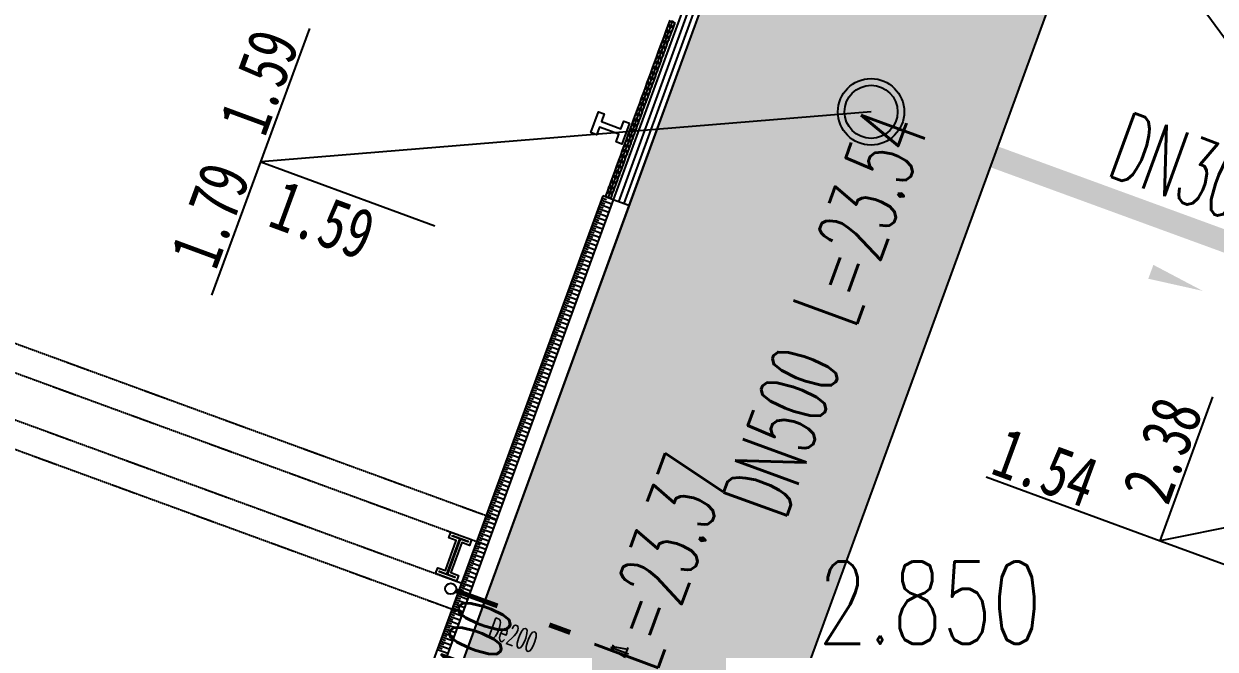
# Model space of a CAD drawing. Extents: x -111898 to 889894, y -2 to 1194865.
# Drawn here: x 691615 to 713164, y 877197 to 888502 of the extents above; entities that cross this region are included whole.
import ezdxf

# ---------------------------------------------------------------- set-up
doc = ezdxf.new("R2010")
doc.units = 0
doc.header["$LTSCALE"] = 10
doc.header["$MEASUREMENT"] = 0
doc.linetypes.add('10平面$0$DASH', pattern=[0.35, 0.25, -0.1])
doc.layers.get('Defpoints').update_dxf_attribs({"color": 210})
for name, color, linetype in [('0-WALL', 252, 'Continuous'), ('1-单体雨水', 131, 'Continuous'), ('10平面$0$99平面图例外参$0$A-HATCH-2', 251, 'Continuous'), ('10平面$0$A-HRAIL', 173, 'Continuous'), ('10平面$0$A-LIN-V', 9, 'Continuous'), ('CURTWALL', 252, 'Continuous'), ('DIM_污水', 2, 'Continuous'), ('DIM_雨水', 4, 'Continuous'), ('Gps-ZF雨水', 4, 'TG_Y'), ('TEXT_污水', 2, 'Continuous'), ('TEXT_给水', 3, 'Continuous'), ('TEXT_雨水', 4, 'Continuous'), ('VPIPE-雨水', 4, 'Continuous'), ('WALL', 252, 'Continuous'), ('WELL_污水', 2, 'Continuous'), ('污水标高', 2, 'Continuous'), ('虹吸管道配件', 7, 'Continuous'), ('雨水标高', 4, 'Continuous')]:
    doc.layers.add(name, color=color, linetype=linetype)
for name, color, linetype, lineweight in [('GPS-ZF污水', 2, 'TG_W', 60), ('GPS-ZF消防', 1, 'TG_X', 60), ('GPS-ZF给水', 3, 'TG_J', 60)]:
    doc.layers.add(name, color=color, linetype=linetype, lineweight=lineweight)
doc.styles.add('-宋体', font='', dxfattribs={"width": 0.75})
doc.styles.add('_TWT_PIPEDN', font='SIMPLEX', dxfattribs={"width": 0.6, "height": 3, "bigfont": 'HZTXT'})
doc.styles.add('A-STANDARD', font='SIMPLEX', dxfattribs={"bigfont": 'GBCBIG'})
doc.styles.add('TG_LINETYPE', font='SIMPLEX', dxfattribs={"width": 0.8, "height": 3.5, "bigfont": 'HZTXT'})
doc.styles.get('-宋体').set_extended_font_data('SimSun')
doc.linetypes.add('TG_J', pattern='A,2,-0.3,["J",TG_LINETYPE,S=0.1,R=0,X=-0.23,Y=-0.15],0', length=2.3)
doc.linetypes.add('TG_W', pattern='A,2,-0.3,["W",TG_LINETYPE,S=0.1,R=0,X=-0.23,Y=-0.15],0', length=2.3)
doc.linetypes.add('TG_WX', pattern='A,3,-0.6,["WX",TG_LINETYPE,S=0.1,R=0,X=-0.52,Y=-0.15],0', length=3.6)
doc.linetypes.add('TG_X', pattern='A,5,-0.3,["X",TG_LINETYPE,S=0.1,R=0,X=-0.23,Y=-0.15],0', length=5.3)
doc.linetypes.add('TG_Y', pattern='A,2,-0.3,["Y",TG_LINETYPE,S=0.1,R=0,X=-0.25,Y=-0.15],0', length=2.3)

# ---------------------------------------------------------------- blocks, each defined once
blk = doc.blocks.new('A$C5F4A4BCE')
at = {"layer": '虹吸管道配件'}
for p, q in [((307, 347), (30, 146)), ((333, 321), (54, 43)), ((359, 295), (158, 18)), ((388, 266), (278, 376)), ((333, 321), (360, 348)), ((177, 0), (0, 176))]:
    blk.add_line(p, q, dxfattribs=at)
blk = doc.blocks.new('10平面$0$99平面图例外参$0$$LinePat$填挖边坡')
at = {"color": 0}
for p, q in [((0, 0), (0, -1500)), ((300, 0), (300, -600))]:
    blk.add_line(p, q, dxfattribs=at)
at = {"layer": 'Defpoints', "color": 0}
blk.add_point((600, 0), dxfattribs=at)
blk = doc.blocks.new('10平面$0$99平面图例外参$0$$LinePat$圆环')
for points in [[(0, 150), (300, 150)], [(0, 0), (300, 0)], [(0, -150), (300, -150)]]:
    blk.add_lwpolyline(points)
at = {"color": 0}
blk.add_circle((150, 0), 150, dxfattribs=at)
blk = doc.blocks.new('$TWTSYS$00000376')
for radius in [0.5, 0.4]:
    blk.add_circle((0, 0, 0), radius)

msp = doc.modelspace()

# ---------------------------------------------------------------- hatches: boundary and pattern name
at = {"layer": '0-WALL'}
h = msp.add_hatch(dxfattribs=at)
h.set_pattern_fill('草坪或沼泽', color=8, scale=400, angle=-0.200257)
h.set_pattern_definition([(359.79974, (-824318.4, 704905.5), (1605.5824, 1594.398), [240, -48, 64, -48, 240, -960]), (359.79974, (-824398.3, 704953.8), (1605.5824, 1594.398), [160, -120, 240, -120, 160, -800]), (359.79974, (-823836, 705591.9), (1605.5824, 1594.398), [200, -80, 200, -1120]), (359.79974, (-824634.9, 705914.7), (1605.5824, 1594.398), [80, -160, 80, -1280]), (89.79974, (-824474.9, 705914.1), (-1594.398, 1605.5824), [144, -1456]), (89.79974, (-823998.3, 704952.4), (-1594.398, 1605.5824), [160, -1440]), (89.79974, (-823596, 705591), (-1594.398, 1605.5824), [160, -1440]), (44.79974, (-823790.3, 704935.7), (5.5922, 1599.9902), [160, -2102.7417]), (134.79974, (-824206.3, 704937.2), (-1599.9902, 5.5922), [160, -2102.7417]), (63.23469, (-823838.3, 704943.9), (5.5922, 1599.99023), [160, -3417.7088]), (75.7635, (-823918.27, 704952.15), (5.59221, 1599.99023), [160, -6436.969]), (75.7635, (-823516.03, 705590.75), (5.59221, 1599.99023), [128, -6468.969]), (75.7635, (-824442.9, 705914), (5.59221, 1599.99023), [112, -6484.969]), (103.835987, (-824078.27, 704952.7), (5.59221, 1599.99023), [160, -6436.969]), (103.835987, (-823676.03, 705591.3), (5.59221, 1599.99023), [128, -6468.969]), (103.835987, (-824506.9, 705914.2), (5.59221, 1599.99023), [112, -6484.969]), (116.364795, (-824158.3, 704945), (5.5922, 1599.99023), [160, -3417.7069])])
edge = h.paths.add_edge_path()
edge.add_line((741503.08, 933538.38), (741712.87, 934018.57))
edge.add_line((741712.87, 934018.57), (745060.96, 941812.89))
edge.add_line((745060.96, 941812.89), (766890.86, 1001849.76))
edge.add_line((766890.86, 1001849.76), (760346.98, 1016169.02))
edge.add_line((760346.98, 1016169.02), (737579.78, 1026362.54))
edge.add_line((737579.78, 1026362.54), (720756.11, 1037729.77))
edge.add_line((720756.11, 1037729.77), (653654.65, 1067773.01))
edge.add_line((653654.65, 1067773.01), (467795.25, 820503.81))
edge.add_line((467795.25, 820503.81), (468143.58, 820404.89))
edge.add_line((468143.58, 820404.89), (647181.92, 1058601.18))
edge.add_line((647181.92, 1058601.18), (648464.56, 1058132.56))
edge.add_line((648464.56, 1058132.56), (650350.23, 1063296.8))
edge.add_line((650350.23, 1063296.8), (720796.15, 1037558.69))
edge.add_line((720796.15, 1037558.69), (718909.6, 1032395.07))
edge.add_line((718909.6, 1032395.07), (725484.49, 1029992.9))
edge.add_line((725484.49, 1029992.9), (726513.26, 1032808.65))
edge.add_line((726513.26, 1032808.65), (729331.07, 1031779.14))
edge.add_line((729331.07, 1031779.14), (728302.36, 1028963.46))
edge.add_line((728302.36, 1028963.46), (747084.56, 1022101.19))
edge.add_line((747084.56, 1022101.19), (755217.14, 1018452.95))
edge.add_arc((743028.5, 1006160.87), 17310.64, -14.619994, 45.242091, ccw=False)
edge.add_line((759778.64, 1001791.54), (760685.99, 1001458.08))
edge.add_line((760685.99, 1001458.08), (765094.65, 999847.31))
edge.add_line((765094.65, 999847.31), (740941.69, 933744.02))
edge.add_line((740941.69, 933744.02), (741503.08, 933538.38))
h = msp.add_hatch(dxfattribs=at)
h.set_pattern_fill('草坪或沼泽', color=8, scale=400, angle=-0.200257)
h.set_pattern_definition([(359.79974, (-824318.4, 704905.5), (1605.5824, 1594.398), [240, -48, 64, -48, 240, -960]), (359.79974, (-824398.3, 704953.8), (1605.5824, 1594.398), [160, -120, 240, -120, 160, -800]), (359.79974, (-823836, 705591.9), (1605.5824, 1594.398), [200, -80, 200, -1120]), (359.79974, (-824634.9, 705914.7), (1605.5824, 1594.398), [80, -160, 80, -1280]), (89.79974, (-824474.9, 705914.1), (-1594.398, 1605.5824), [144, -1456]), (89.79974, (-823998.3, 704952.4), (-1594.398, 1605.5824), [160, -1440]), (89.79974, (-823596, 705591), (-1594.398, 1605.5824), [160, -1440]), (44.79974, (-823790.3, 704935.7), (5.5922, 1599.9902), [160, -2102.7417]), (134.79974, (-824206.3, 704937.2), (-1599.9902, 5.5922), [160, -2102.7417]), (63.23469, (-823838.3, 704943.9), (5.5922, 1599.99023), [160, -3417.7088]), (75.7635, (-823918.27, 704952.15), (5.59221, 1599.99023), [160, -6436.969]), (75.7635, (-823516.03, 705590.75), (5.59221, 1599.99023), [128, -6468.969]), (75.7635, (-824442.9, 705914), (5.59221, 1599.99023), [112, -6484.969]), (103.835987, (-824078.27, 704952.7), (5.59221, 1599.99023), [160, -6436.969]), (103.835987, (-823676.03, 705591.3), (5.59221, 1599.99023), [128, -6468.969]), (103.835987, (-824506.9, 705914.2), (5.59221, 1599.99023), [112, -6484.969]), (116.364795, (-824158.3, 704945), (5.5922, 1599.99023), [160, -3417.7069])])
edge = h.paths.add_edge_path()
edge.add_arc((670925.45, 835932.04), 3000.73, 160.898838, 249.92431)
edge.add_line((669895.41, 833113.63), (677597, 830299.76))
edge.add_arc((681200.31, 840162.12), 10500, 249.929711, 339.929709)
edge.add_line((691062.67, 836558.8), (714638.64, 901086.81))
edge.add_arc((704776.28, 904690.13), 10500, -20.070291, 69.929711)
edge.add_line((708379.59, 914552.49), (700677.97, 917366.35))
edge.add_arc((699648.49, 914547.74), 3000.73, 69.935502, 158.96099)
edge.add_line((696847.8, 915625.01), (711688.3, 910202.89))
edge.add_line((711688.3, 910202.89), (682930.43, 831491.86))
edge.add_line((682930.43, 831491.86), (668089.93, 836913.99))

# ---------------------------------------------------------------- linework, layer by layer
msp.add_lwpolyline([(668089.93, 836913.99, 0.40924055), (669895.41, 833113.63), (677597, 830299.76, 0.41421355), (691062.67, 836558.8), (714638.64, 901086.81, 0.41421357), (708379.59, 914552.49), (700677.97, 917366.35, 0.40924063), (696847.8, 915625.01), (711688.3, 910202.89), (682930.43, 831491.86)], format="xyb", close=True, dxfattribs=at)
at = {"layer": '1-单体雨水', "const_width": 90}
for points in [[(700183.65, 877979.06), (699430.04, 878254.4)], [(701498.63, 877498.62), (701119.48, 877637.15)]]:
    msp.add_lwpolyline(points, dxfattribs=at)
at = {"layer": '10平面$0$A-LIN-V', "color": 8}
for p, q in [((702090.27, 885389.83), (696788.25, 870878.07)), ((702278.12, 885321.19), (702090.27, 885389.83))]:
    msp.add_line(p, q, dxfattribs=at)
at = {"layer": 'CURTWALL'}
for p, q in [((708764.09, 903073.44), (702278.12, 885321.19)), ((708858.02, 903039.12), (702372.05, 885286.88)), ((708951.94, 903004.81), (702465.98, 885252.56)), ((709045.87, 902970.49), (702559.91, 885218.24)), ((702559.91, 885218.24), (702278.12, 885321.19))]:
    msp.add_line(p, q, dxfattribs=at)
at = {"layer": 'DIM_污水'}
msp.add_lwpolyline([(710486.04, 884576.65, 0, 0, 0), (712939.11, 883674.08, 0, 266.67, 0), (712000.62, 884019.38, 0, 0, 0)], format="xyseb", dxfattribs=at)
at = {"layer": 'DIM_雨水'}
for points in [[(708262.35, 888302.75, 0, 0, 0), (709164.92, 890755.82, 0, 266.67, 0), (708819.61, 889817.33, 0, 0, 0)], [(706445.59, 879367.07, 0, 0, 0), (707493.07, 882214.01, 0, 266.67, 0), (707147.77, 881275.51, 0, 0, 0)]]:
    msp.add_lwpolyline(points, format="xyseb", dxfattribs=at)
at = {"layer": 'GPS-ZF污水', "ltscale": 0.1, "const_width": 400}
for points in [[(707143.64, 887475.87), (709939.66, 895218.34)], [(707369.71, 886754.56), (707565.9, 886682.87)], [(699038.61, 865558.7), (706731.63, 886348.83)], [(708880.87, 886202.39), (721401.18, 881627.54)]]:
    msp.add_lwpolyline(points, dxfattribs=at)
at = {"layer": 'GPS-ZF消防', "linetype": 'TG_WX', "ltscale": 0.1, "const_width": 400}
msp.add_lwpolyline([(692942.54, 853210.19), (708481.07, 895751.25)], dxfattribs=at)
at = {"layer": 'GPS-ZF给水', "ltscale": 0.1, "const_width": 400}
msp.add_lwpolyline([(696625.87, 866186.1), (732758.63, 965214.76)], dxfattribs=at)
at = {"layer": 'Gps-ZF雨水', "ltscale": 0.1, "const_width": 400}
msp.add_lwpolyline([(703164.87, 872597.34), (710832.35, 893583.44)], dxfattribs=at)
at = {"layer": 'VPIPE-雨水', "linetype": 'Continuous'}
msp.add_circle((699336.11, 878288.72), 100, dxfattribs=at)
at = {"layer": 'WALL', "color": 8, "linetype": '10平面$0$DASH'}
for p, q in [((573084.07, 925975.93), (700167.61, 879544.67)), ((572912.48, 925506.3), (699996.03, 879075.03)), ((572637.94, 924754.88), (699721.49, 878323.61)), ((572466.35, 924285.24), (699549.9, 877853.98))]:
    msp.add_line(p, q, dxfattribs=at)
at = {"layer": 'WALL', "color": 8}
for p, q in [((708764.09, 903073.44), (702278.12, 885321.19)), ((708858.02, 903039.12), (702372.05, 885286.88)), ((708951.94, 903004.81), (702465.98, 885252.56)), ((709045.87, 902970.49), (702559.91, 885218.24)), ((702278.12, 885321.19), (696976.11, 870809.44)), ((702559.91, 885218.24), (702278.12, 885321.19)), ((702559.91, 885218.24), (702278.12, 885321.19)), ((702559.91, 885218.24), (697257.89, 870706.48))]:
    msp.add_line(p, q, dxfattribs=at)
for points in [[(702570.71, 886704.81), (702433.44, 886329.1), (702328.24, 886367.54), (702378.35, 886504.67), (702025.18, 886633.7), (701975.08, 886496.57), (701869.88, 886535), (702007.15, 886910.71), (702112.35, 886872.28), (702062.24, 886735.14), (702415.41, 886606.11), (702465.51, 886743.25)], [(699338.54, 879315.25), (699714.25, 879177.98), (699675.81, 879072.79), (699538.68, 879122.89), (699341.01, 878581.87), (699478.14, 878531.76), (699439.71, 878426.57), (699064, 878563.84), (699102.43, 878669.03), (699239.57, 878618.93), (699437.23, 879159.95), (699300.1, 879210.05)], [(699368.34, 879251.13), (699650.12, 879148.18), (699646, 879136.91), (699508.87, 879187.01), (699276.89, 878552.06), (699414.02, 878501.96), (699409.9, 878490.69), (699128.12, 878593.64), (699132.24, 878604.91), (699269.37, 878554.81), (699501.36, 879189.76), (699364.22, 879239.86)]]:
    msp.add_lwpolyline(points, close=True, dxfattribs=at)
at = {"layer": '污水标高', "color": 2}
for p, q in [((695904.27, 886006.81), (696790.4, 888415.21)), ((706939.85, 886911.54), (695904.27, 886006.81)), ((695018.14, 883598.42), (695904.27, 886006.81)), ((695903.59, 886004.96), (699050.47, 884848.83)), ((712170.63, 879156.71), (713121.67, 881759.74)), ((721781.35, 881084.24, 0), (712169.95, 879154.85)), ((709021.51, 880311.55), (712168.39, 879155.42)), ((712169.95, 879154.85), (715316.83, 877998.72))]:
    msp.add_line(p, q, dxfattribs=at)
at = {"layer": '雨水标高'}
msp.add_line((710344.12, 892313.26), (713633.7, 887841.35), dxfattribs=at)

# ---------------------------------------------------------------- block references
at = {"layer": '10平面$0$99平面图例外参$0$A-HATCH-2', "color": 8, "xscale": 0.1334196891197501, "yscale": 0.1333333333333333, "zscale": 0.1333333333333333, "rotation": 69.92971143540689}
for p in [(702007.86, 885164.26), (702035.33, 885239.45), (702062.8, 885314.64), (701952.91, 885013.88), (701980.38, 885089.07), (701870.5, 884788.31), (701897.97, 884863.5), (701925.44, 884938.69), (701788.08, 884562.73), (701815.55, 884637.92), (701843.03, 884713.11), (701705.67, 884337.16), (701733.14, 884412.35), (701760.61, 884487.54), (701623.25, 884111.59), (701650.72, 884186.78), (701678.2, 884261.97), (701540.84, 883886.02), (701568.31, 883961.21), (701595.78, 884036.4), (701458.42, 883660.45), (701485.89, 883735.64), (701513.37, 883810.83), (701403.48, 883510.07), (701430.95, 883585.26), (701321.07, 883284.5), (701348.54, 883359.69), (701376.01, 883434.88), (701238.65, 883058.92), (701266.12, 883134.12), (701293.59, 883209.31), (701156.24, 882833.35), (701183.71, 882908.54), (701211.18, 882983.73), (701073.82, 882607.78), (701101.29, 882682.97), (701128.76, 882758.16), (700991.41, 882382.21), (701018.88, 882457.4), (701046.35, 882532.59), (700908.99, 882156.64), (700936.46, 882231.83), (700963.93, 882307.02), (700826.58, 881931.07), (700854.05, 882006.26), (700881.52, 882081.45), (700771.63, 881780.69), (700799.11, 881855.88), (700689.22, 881555.12), (700716.69, 881630.31), (700744.16, 881705.5), (700606.8, 881329.54), (700634.28, 881404.73), (700661.75, 881479.93), (700524.39, 881103.97), (700551.86, 881179.16), (700579.33, 881254.35), (700441.97, 880878.4), (700469.45, 880953.59), (700496.92, 881028.78), (700359.56, 880652.83), (700387.03, 880728.02), (700414.5, 880803.21), (700277.14, 880427.26), (700304.62, 880502.45), (700332.09, 880577.64), (700222.2, 880276.88), (700249.67, 880352.07), (700139.79, 880051.31), (700167.26, 880126.5), (700194.73, 880201.69), (700057.37, 879825.74), (700084.84, 879900.93), (700112.32, 879976.12), (699974.96, 879600.16), (700002.43, 879675.35), (700029.9, 879750.54), (699892.54, 879374.59), (699920.01, 879449.78), (699947.49, 879524.97), (699810.13, 879149.02), (699837.6, 879224.21), (699865.07, 879299.4), (699727.71, 878923.45), (699755.18, 878998.64), (699782.66, 879073.83), (699645.3, 878697.88), (699672.77, 878773.07), (699700.24, 878848.26), (699590.35, 878547.5), (699617.83, 878622.69), (699507.94, 878321.93), (699535.41, 878397.12), (699562.88, 878472.31), (699425.53, 878096.35), (699453, 878171.55), (699480.47, 878246.74), (699343.11, 877870.78), (699370.58, 877945.97), (699398.05, 878021.16), (699260.7, 877645.21), (699288.17, 877720.4), (699315.64, 877795.59), (699178.28, 877419.64), (699205.75, 877494.83), (699233.22, 877570.02), (699095.87, 877194.07), (699123.34, 877269.26), (699150.81, 877344.45)]:
    msp.add_blockref('10平面$0$99平面图例外参$0$$LinePat$填挖边坡', p, dxfattribs=at)
at = {"layer": '10平面$0$A-HRAIL', "xscale": 0.3333333333304609, "yscale": 0.3333333333304609, "zscale": 0.3333333333304609, "rotation": 69.9297114345931}
for p in [(703282.35, 888361.18), (703316.67, 888455.11), (703213.72, 888173.33), (703248.03, 888267.26), (703145.08, 887985.47), (703179.4, 888079.4), (703076.45, 887797.62), (703110.76, 887891.55), (702973.49, 887515.84), (703007.81, 887609.77), (703042.13, 887703.69), (702904.86, 887327.98), (702939.18, 887421.91), (702836.23, 887140.13), (702870.54, 887234.06), (702733.27, 886858.35), (702767.59, 886952.27), (702801.91, 887046.2), (702664.64, 886670.49), (702698.96, 886764.42), (702596, 886482.64), (702630.32, 886576.57), (702493.05, 886200.86), (702527.37, 886294.78), (702561.69, 886388.71), (702424.42, 886013), (702458.74, 886106.93), (702355.78, 885825.15), (702390.1, 885919.07), (702287.15, 885637.29), (702321.47, 885731.22), (702184.2, 885355.51), (702218.51, 885449.44), (702252.83, 885543.37)]:
    msp.add_blockref('10平面$0$99平面图例外参$0$$LinePat$圆环', p, dxfattribs=at)
at = {"layer": 'WELL_污水', "xscale": 1200, "yscale": 1200, "zscale": 1200, "rotation": 339.7997433390076}
msp.add_blockref('$TWTSYS$00000376', (706939.85, 886911.54), dxfattribs=at)
at = {"layer": '虹吸管道配件', "lineweight": -2, "xscale": -0.7866797424559362, "yscale": 0.7866797424559363, "zscale": 0.7866797424559363, "rotation": 24.92971144890715}
msp.add_blockref('A$C5F4A4BCE', (702605.86, 877100.91, 3000), dxfattribs=at)

# ---------------------------------------------------------------- texts
at = {"layer": '0-WALL', "color": 7, "style": 'A-STANDARD', "width": 0.705882}
msp.add_text('2.850', height=1487.5, dxfattribs=at).set_placement((705976.7, 877294.17))
at = {"layer": 'TEXT_污水', "style": '_TWT_PIPEDN', "width": 0.557143}
for s, rotation, p in [('DN300', 339.927999, (711173.99, 885777.06)), ('L=23.37', 69.693905, (703046.88, 876751.12))]:
    msp.add_text(s, height=1225, rotation=rotation, dxfattribs=at).set_placement(p)
at = {"layer": 'TEXT_给水', "style": '_TWT_PIPEDN', "width": 0.557143}
msp.add_text('J-DN100', height=980, rotation=69.954404, dxfattribs=at).set_placement((699321.85, 874653.32))
at = {"layer": 'TEXT_雨水', "style": '_TWT_PIPEDN', "width": 0.557143}
for s, height, rotation, p in [('L=23.54', 1225, 69.929711, (706648.17, 882969)), ('DN500', 1225, 69.929711, (705381.37, 879501.73)), ('De200', 367.5, 339.929711, (699995.61, 877428.93))]:
    msp.add_text(s, height=height, rotation=rotation, dxfattribs=at).set_placement(p)
at = {"layer": '污水标高', "color": 2, "style": '-宋体', "width": 0.75}
for s, rotation, p in [('1.59', 69.799743, (695972.88, 886431.01)), ('1.79', 69.799743, (695086.75, 884022.62)), ('1.59', 339.799744, (695997.84, 884858.5)), ('2.38', 69.799743, (712310.21, 879773.78)), ('1.54', 339.799744, (709072.07, 880382.73))]:
    msp.add_text(s, height=906.329, rotation=rotation, dxfattribs=at).set_placement(p)

doc.saveas('drawing.dxf')
